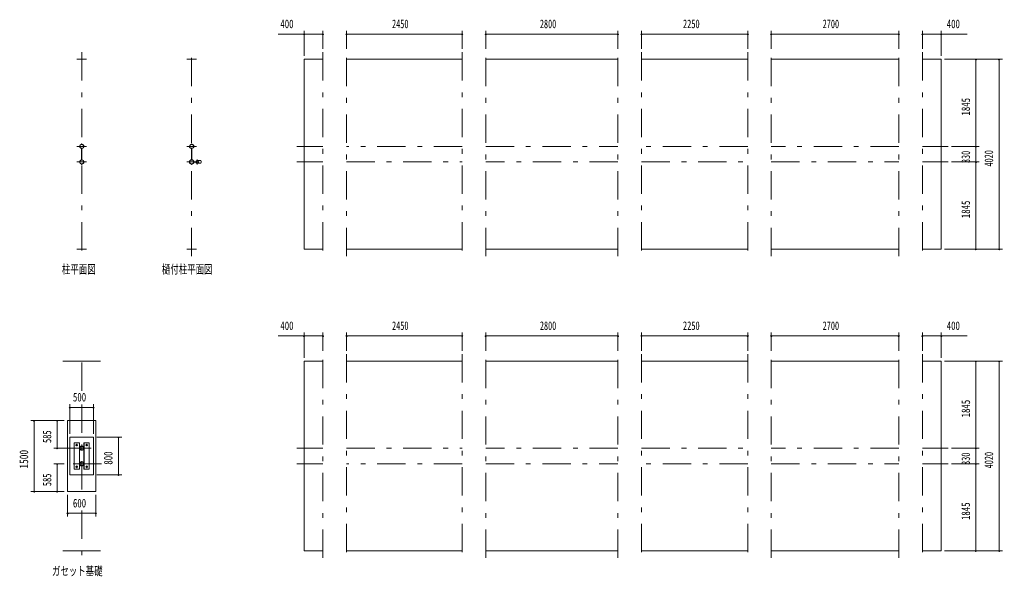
# Model space of a CAD drawing. Units: millimetres, scale not verified. Extents: x -31992 to 32005, y -14700 to 14700.
# Drawn here: x -31992 to -11171, y -11328 to 468 of the extents above; entities that cross this region are included whole.
import ezdxf
from ezdxf.enums import TextEntityAlignment as Align

# ---------------------------------------------------------------- set-up
doc = ezdxf.new("R2010")
doc.units = ezdxf.units.MM
doc.header["$LTSCALE"] = 50
doc.linetypes.add('USER3', pattern=[24, 12, -5, 2, -5])
for name, color, linetype, lineweight in [('0-2_1-07BOLD', 7, 'Continuous', 18), ('0-3_1-27CENTER', 3, 'USER3', 18), ('0-5_1-57DIM', 3, 'Continuous', 18)]:
    doc.layers.add(name, color=color, linetype=linetype, lineweight=lineweight)
doc.styles.add('ＭＳ ゴシック', font='')
doc.styles.get('ＭＳ ゴシック').set_extended_font_data('MS Gothic')

msp = doc.modelspace()

# ---------------------------------------------------------------- linework, layer by layer
at = {"layer": '0-2_1-07BOLD'}
for p, q in [((-30776.77, -372.46), (-30576.78, -372.46)), ((-28247.05, -372.46), (-28447.04, -372.46)), ((-25065.6, -372.46), (-22615.59, -372.46)), ((-22115.59, -372.46), (-19315.59, -372.46)), ((-18815.59, -372.46), (-16565.59, -372.46)), ((-16065.59, -372.46), (-13365.59, -372.46)), ((-30679.76, -2261.9), (-30679.76, -2503.01)), ((-30673.77, -2503.01), (-30673.77, -2261.9)), ((-28350.06, -2503.01), (-28350.06, -2261.9)), ((-28344.06, -2261.9), (-28344.06, -2503.01)), ((-28302.6, -2544.45), (-28256.39, -2544.45)), ((-28256.39, -2550.46), (-28302.6, -2550.46)), ((-28257.79, -2542.85), (-28301.13, -2542.85)), ((-28301.13, -2552.06), (-28257.79, -2552.06)), ((-28151.96, -2519.96), (-28219.54, -2519.96)), ((-28219.54, -2574.96), (-28151.96, -2574.96)), ((-30576.78, -4392.46), (-30776.77, -4392.46)), ((-28447.04, -4392.46), (-28247.05, -4392.46)), ((-22615.59, -4392.46), (-25065.6, -4392.46)), ((-19315.59, -4392.46), (-22115.59, -4392.46)), ((-16565.59, -4392.46), (-18815.59, -4392.46)), ((-13365.59, -4392.46), (-16065.59, -4392.46)), ((-30276.78, -6767.46), (-31076.78, -6767.46)), ((-25065.6, -6767.46), (-22615.59, -6767.46)), ((-22115.59, -6767.46), (-19315.59, -6767.46)), ((-18815.59, -6767.46), (-16565.59, -6767.46)), ((-16065.59, -6767.46), (-13365.59, -6767.46)), ((-12465.59, -6767.46), (-12865.59, -6767.46)), ((-30725.83, -8497.46), (-30725.83, -9057.46)), ((-30627.73, -9057.46), (-30627.73, -8497.46)), ((-30276.78, -10787.46), (-31076.78, -10787.46)), ((-22615.59, -10787.46), (-25065.6, -10787.46)), ((-19315.59, -10787.46), (-22115.59, -10787.46)), ((-16565.59, -10787.46), (-18815.59, -10787.46)), ((-13365.59, -10787.46), (-16065.59, -10787.46))]:
    msp.add_line(p, q, dxfattribs=at)
for points in [[(-25565.59, -4392.46), (-25965.59, -4392.46), (-25965.59, -372.46), (-25565.59, -372.46)], [(-12865.59, -372.46), (-12465.59, -372.46), (-12465.59, -4392.46), (-12865.59, -4392.46)], [(-30679.76, -2292.46), (-30681.37, -2292.46), (-30681.37, -2263.38)], [(-30672.16, -2263.38), (-30672.16, -2292.46), (-30673.77, -2292.46)], [(-28351.66, -2263.38), (-28351.66, -2292.46), (-28350.06, -2292.46)], [(-28344.06, -2292.46), (-28342.46, -2292.46), (-28342.46, -2263.38)], [(-30681.37, -2501.54), (-30681.37, -2472.46), (-30679.76, -2472.46)], [(-30673.77, -2472.46), (-30672.16, -2472.46), (-30672.16, -2501.54)], [(-28350.06, -2472.46), (-28351.66, -2472.46), (-28351.66, -2501.54)], [(-28342.46, -2501.54), (-28342.46, -2472.46), (-28344.06, -2472.46)], [(-25565.59, -10787.46), (-25965.59, -10787.46), (-25965.59, -6767.46), (-25565.59, -6767.46)], [(-12465.59, -6767.46), (-12465.59, -10787.46), (-12865.59, -10787.46)]]:
    msp.add_lwpolyline(points, dxfattribs=at)
for points in [[(-30976.78, -8027.45), (-30976.78, -9527.46), (-30376.78, -9527.46), (-30376.78, -8027.45)], [(-30926.78, -8377.46), (-30926.78, -9177.46), (-30426.78, -9177.46), (-30426.78, -8377.46)], [(-30833.33, -8497.46), (-30721.33, -8497.46), (-30721.33, -9057.46), (-30833.33, -9057.46)], [(-30632.23, -9057.46), (-30520.23, -9057.46), (-30520.23, -8497.46), (-30632.23, -8497.46)]]:
    msp.add_lwpolyline(points, close=True, dxfattribs=at)
for centre, radius in [((-30676.77, -2217.46), 44.55), ((-30676.77, -2217.46), 40.35), ((-30676.77, -2169.06), 2.25), ((-28347.05, -2217.46), 44.55), ((-28347.05, -2217.46), 40.35), ((-28347.05, -2169.06), 2.25), ((-30676.77, -2547.46), 44.55), ((-30676.77, -2547.46), 40.35), ((-30676.77, -2595.86), 2.25), ((-28347.05, -2547.46), 46.15), ((-28347.05, -2547.46), 44.55), ((-28347.05, -2547.46), 40.35), ((-28347.05, -2595.86), 2.25), ((-28229.05, -2547.46), 27.5), ((-28197.71, -2547.46), 2.25), ((-30783.28, -8547.46), 14.5), ((-30570.28, -8547.46), 14.5), ((-30676.78, -8612.46), 44.55), ((-30676.78, -8612.46), 40.35), ((-30676.78, -8942.45), 44.55), ((-30676.78, -8942.45), 40.35), ((-30783.28, -9007.46), 14.5), ((-30570.28, -9007.46), 14.5)]:
    msp.add_circle(centre, radius, dxfattribs=at)
for centre, radius, start, end in [((-30676.77, -2217.46), 46.15, 93.78961, 264.28209), ((-30676.77, -2169.06), 3.85, 322.09525, 270.00276), ((-30676.77, -2217.46), 46.15, 275.72758, 90.00154), ((-28347.05, -2217.46), 46.15, 89.99846, 264.27242), ((-28347.05, -2169.06), 3.85, 269.99724, 217.90475), ((-28347.05, -2217.46), 46.15, 275.71791, 86.21039), ((-30676.77, -2547.46), 46.15, 95.71837, 266.21085), ((-30676.77, -2595.86), 3.85, 90, 37.90752), ((-30676.77, -2547.46), 46.15, 269.99892, 84.27287), ((-28347.05, -2595.86), 3.85, 142.09248, 90), ((-28229.05, -2547.46), 29.1, 0, 170.90512), ((-28229.05, -2547.46), 29.1, 189.09599, 354.06984), ((-28246.46, -2547.46), 44.9, 19.58864, 37.76454), ((-28246.46, -2547.46), 44.9, 322.23546, 340.41136), ((-28197.71, -2547.46), 3.85, 180, 128.65778), ((-28187.45, -2547.46), 44.9, 322.23546, 37.76454)]:
    msp.add_arc(centre, radius, start, end, dxfattribs=at)
at = {"layer": '0-3_1-27CENTER'}
for p, q in [((-30676.77, -222.46), (-30676.77, -4542.46)), ((-28347.04, -4542.46), (-28347.04, -222.46)), ((-25565.59, -222.46), (-25565.59, -4542.46)), ((-25065.6, -4542.46), (-25065.6, -222.46)), ((-22615.59, -222.46), (-22615.59, -4542.46)), ((-22115.59, -4542.46), (-22115.59, -222.46)), ((-19315.59, -4542.46), (-19315.59, -222.46)), ((-18815.59, -222.46), (-18815.59, -4542.46)), ((-16565.59, -222.46), (-16565.59, -4542.46)), ((-16065.59, -4542.46), (-16065.59, -222.46)), ((-13365.59, -4542.46), (-13365.59, -222.46)), ((-12865.59, -222.46), (-12865.59, -4542.46)), ((-30776.77, -2217.46), (-30576.78, -2217.46)), ((-28447.04, -2217.46), (-28247.05, -2217.46)), ((-25565.59, -2217.46), (-26115.59, -2217.46)), ((-22615.59, -2217.46), (-25065.6, -2217.46)), ((-22115.59, -2217.46), (-19315.59, -2217.46)), ((-16565.59, -2217.46), (-18815.59, -2217.46)), ((-13365.59, -2217.46), (-16065.59, -2217.46)), ((-12315.59, -2217.46), (-12865.59, -2217.46)), ((-28229.05, -2492.46), (-28229.05, -2602.46)), ((-30576.78, -2547.46), (-30776.77, -2547.46)), ((-28247.05, -2547.46), (-28447.04, -2547.46)), ((-28279.53, -2558.22), (-28279.53, -2536.69)), ((-26115.59, -2547.46), (-25565.59, -2547.46)), ((-25065.6, -2547.46), (-22615.59, -2547.46)), ((-19315.59, -2547.46), (-22115.59, -2547.46)), ((-18815.59, -2547.46), (-16565.59, -2547.46)), ((-16065.59, -2547.46), (-13365.59, -2547.46)), ((-12865.59, -2547.46), (-12315.59, -2547.46)), ((-30676.78, -7398.87), (-30676.78, -6617.46)), ((-25565.59, -10937.46), (-25565.59, -6617.46)), ((-25065.6, -6617.46), (-25065.6, -10937.46)), ((-22615.59, -6617.46), (-22615.59, -10937.46)), ((-22115.59, -10937.46), (-22115.59, -6617.46)), ((-19315.59, -10937.46), (-19315.59, -6617.46)), ((-18815.59, -6617.46), (-18815.59, -10937.46)), ((-16565.59, -6617.46), (-16565.59, -10937.46)), ((-16065.59, -10937.46), (-16065.59, -6617.46)), ((-13365.59, -10937.46), (-13365.59, -6617.46)), ((-12865.59, -6617.46), (-12865.59, -10937.46)), ((-30676.78, -7687.46), (-30676.78, -9647.46)), ((-30783.28, -8522.46), (-30783.28, -8572.46)), ((-30570.28, -8572.46), (-30570.28, -8522.46)), ((-31076.78, -8612.46), (-30256.78, -8612.46)), ((-30758.28, -8547.46), (-30808.28, -8547.46)), ((-30595.28, -8547.46), (-30545.28, -8547.46)), ((-25565.59, -8612.46), (-26115.59, -8612.46)), ((-25065.6, -8612.46), (-22615.59, -8612.46)), ((-19315.59, -8612.46), (-22115.59, -8612.46)), ((-18815.59, -8612.46), (-16565.59, -8612.46)), ((-13365.59, -8612.46), (-16065.59, -8612.46)), ((-12315.59, -8612.46), (-12865.59, -8612.46)), ((-30256.78, -8942.45), (-31076.78, -8942.45)), ((-26115.59, -8942.46), (-25565.59, -8942.46)), ((-22615.59, -8942.46), (-25065.6, -8942.46)), ((-22115.59, -8942.46), (-19315.59, -8942.46)), ((-16565.59, -8942.46), (-18815.59, -8942.46)), ((-16065.59, -8942.46), (-13365.59, -8942.46)), ((-12865.59, -8942.46), (-12315.59, -8942.46)), ((-30758.28, -9007.46), (-30808.28, -9007.46)), ((-30783.28, -9032.46), (-30783.28, -8982.45)), ((-30545.28, -9007.46), (-30595.28, -9007.46)), ((-30570.28, -8982.45), (-30570.28, -9032.46)), ((-30676.78, -9932.27), (-30676.78, -10937.46))]:
    msp.add_line(p, q, dxfattribs=at)
at = {"layer": '0-5_1-57DIM'}
for p, q in [((-25965.59, 232.54), (-25965.59, -302.46)), ((-25565.59, 232.54), (-25565.59, -152.46)), ((-25065.6, -152.46), (-25065.6, 232.54)), ((-22615.59, 232.54), (-22615.59, -152.46)), ((-22115.59, -152.46), (-22115.59, 232.54)), ((-19315.59, -152.46), (-19315.59, 232.54)), ((-18815.59, 232.54), (-18815.59, -152.46)), ((-16565.59, 232.54), (-16565.59, -152.46)), ((-16065.59, -152.46), (-16065.59, 232.54)), ((-13365.59, -152.46), (-13365.59, 232.54)), ((-12865.59, 232.54), (-12865.59, -152.46)), ((-12465.59, 232.54), (-12465.59, -302.46)), ((-26515.09, 162.54), (-25965.59, 162.54)), ((-25951.59, 162.54), (-25979.59, 162.54)), ((-25965.59, 162.54), (-25565.59, 162.54)), ((-25551.59, 162.54), (-25579.59, 162.54)), ((-25051.6, 162.54), (-25079.6, 162.54)), ((-25065.6, 162.54), (-22615.59, 162.54)), ((-22601.59, 162.54), (-22629.59, 162.54)), ((-22101.59, 162.54), (-22129.59, 162.54)), ((-22115.59, 162.54), (-19315.59, 162.54)), ((-19301.59, 162.54), (-19329.59, 162.54)), ((-18801.59, 162.54), (-18829.59, 162.54)), ((-18815.59, 162.54), (-16565.59, 162.54)), ((-16551.59, 162.54), (-16579.59, 162.54)), ((-16051.59, 162.54), (-16079.59, 162.54)), ((-16065.59, 162.54), (-13365.59, 162.54)), ((-13351.59, 162.54), (-13379.59, 162.54)), ((-12851.59, 162.54), (-12879.59, 162.54)), ((-12865.59, 162.54), (-12465.59, 162.54)), ((-12451.59, 162.54), (-12479.59, 162.54)), ((-11916.09, 162.54), (-12465.59, 162.54)), ((-12395.59, -372.46), (-11170.59, -372.46)), ((-11716.59, -372.46), (-11744.59, -372.46)), ((-11730.59, -372.46), (-11730.59, -2217.46)), ((-11226.59, -372.46), (-11254.59, -372.46)), ((-11240.59, -372.46), (-11240.59, -4392.46)), ((-11660.59, -2217.46), (-12245.59, -2217.46)), ((-11716.59, -2217.46), (-11744.59, -2217.46)), ((-11730.59, -2217.46), (-11730.59, -2547.46)), ((-12245.59, -2547.46), (-11660.59, -2547.46)), ((-11716.59, -2547.46), (-11744.59, -2547.46)), ((-11730.59, -2547.46), (-11730.59, -4392.46)), ((-12395.59, -4392.46), (-11170.59, -4392.46)), ((-11716.59, -4392.46), (-11744.59, -4392.46)), ((-11226.59, -4392.46), (-11254.59, -4392.46)), ((-25965.59, -6232.46), (-26515.09, -6232.46)), ((-25951.59, -6232.46), (-25979.59, -6232.46)), ((-25965.59, -6162.46), (-25965.59, -6697.46)), ((-25965.59, -6232.46), (-25565.59, -6232.46)), ((-25551.59, -6232.46), (-25579.59, -6232.46)), ((-25565.59, -6547.46), (-25565.59, -6162.46)), ((-25051.6, -6232.46), (-25079.6, -6232.46)), ((-25065.6, -6162.46), (-25065.6, -6547.46)), ((-25065.6, -6232.46), (-22615.59, -6232.46)), ((-22601.59, -6232.46), (-22629.59, -6232.46)), ((-22615.59, -6162.46), (-22615.59, -6547.46)), ((-22101.59, -6232.46), (-22129.59, -6232.46)), ((-22115.59, -6547.46), (-22115.59, -6162.46)), ((-22115.59, -6232.46), (-19315.59, -6232.46)), ((-19301.59, -6232.46), (-19329.59, -6232.46)), ((-19315.59, -6547.46), (-19315.59, -6162.46)), ((-18801.59, -6232.46), (-18829.59, -6232.46)), ((-18815.59, -6162.46), (-18815.59, -6547.46)), ((-18815.59, -6232.46), (-16565.59, -6232.46)), ((-16551.59, -6232.46), (-16579.59, -6232.46)), ((-16565.59, -6162.46), (-16565.59, -6547.46)), ((-16051.59, -6232.46), (-16079.59, -6232.46)), ((-16065.59, -6547.46), (-16065.59, -6162.46)), ((-16065.59, -6232.46), (-13365.59, -6232.46)), ((-13351.59, -6232.46), (-13379.59, -6232.46)), ((-13365.59, -6547.46), (-13365.59, -6162.46)), ((-12851.59, -6232.46), (-12879.59, -6232.46)), ((-12865.59, -6162.46), (-12865.59, -6547.46)), ((-12865.59, -6232.46), (-12465.59, -6232.46)), ((-12451.59, -6232.46), (-12479.59, -6232.46)), ((-12465.59, -6697.46), (-12465.59, -6162.46)), ((-12465.59, -6232.46), (-11916.09, -6232.46)), ((-11170.59, -6767.46), (-12395.59, -6767.46)), ((-11716.59, -6767.46), (-11744.59, -6767.46)), ((-11730.59, -6767.46), (-11730.59, -8612.46)), ((-11226.59, -6767.46), (-11254.59, -6767.46)), ((-11240.59, -6767.46), (-11240.59, -10787.46)), ((-30926.78, -8307.46), (-30926.78, -7677.45)), ((-30426.78, -8307.46), (-30426.78, -7677.45)), ((-30912.78, -7747.45), (-30940.78, -7747.45)), ((-30926.78, -7747.45), (-30426.78, -7747.45)), ((-30412.78, -7747.45), (-30440.78, -7747.45)), ((-31756.78, -8027.45), (-31046.78, -8027.45)), ((-31672.78, -8027.45), (-31700.78, -8027.45)), ((-31686.78, -8027.45), (-31686.78, -9527.46)), ((-31182.78, -8027.45), (-31210.78, -8027.45)), ((-31196.78, -8027.45), (-31196.78, -8612.46)), ((-30356.78, -8377.46), (-29829.85, -8377.46)), ((-29885.85, -8377.46), (-29913.85, -8377.46)), ((-29899.85, -8377.46), (-29899.85, -9177.46)), ((-31266.78, -8612.46), (-31046.78, -8612.46)), ((-31182.78, -8612.46), (-31210.78, -8612.46)), ((-11660.59, -8612.46), (-12245.59, -8612.46)), ((-11716.59, -8612.46), (-11744.59, -8612.46)), ((-11730.59, -8612.46), (-11730.59, -8942.46)), ((-31046.78, -8942.45), (-31266.78, -8942.45)), ((-31182.78, -8942.45), (-31210.78, -8942.45)), ((-31196.78, -8942.45), (-31196.78, -9527.46)), ((-12245.59, -8942.46), (-11660.59, -8942.46)), ((-11716.59, -8942.46), (-11744.59, -8942.46)), ((-11730.59, -8942.46), (-11730.59, -10787.46)), ((-29829.85, -9177.46), (-30356.78, -9177.46)), ((-29885.85, -9177.46), (-29913.85, -9177.46)), ((-31046.78, -9527.46), (-31756.78, -9527.46)), ((-31672.78, -9527.46), (-31700.78, -9527.46)), ((-31182.78, -9527.46), (-31210.78, -9527.46)), ((-30976.78, -10062.27), (-30976.78, -9597.46)), ((-30376.78, -9597.46), (-30376.78, -10062.27)), ((-30962.78, -9992.27), (-30990.78, -9992.27)), ((-30976.78, -9992.27), (-30376.78, -9992.27)), ((-30362.78, -9992.27), (-30390.78, -9992.27)), ((-12395.59, -10787.46), (-11170.59, -10787.46)), ((-11716.59, -10787.46), (-11744.59, -10787.46)), ((-11226.59, -10787.46), (-11254.59, -10787.46))]:
    msp.add_line(p, q, dxfattribs=at)
for centre in [(-25965.59, 162.54), (-25565.59, 162.54), (-25065.6, 162.54), (-22615.59, 162.54), (-22115.59, 162.54), (-19315.59, 162.54), (-18815.59, 162.54), (-16565.59, 162.54), (-16065.59, 162.54), (-13365.59, 162.54), (-12865.59, 162.54), (-12465.59, 162.54), (-11730.59, -372.46), (-11240.59, -372.46), (-11730.59, -2217.46), (-11730.59, -2547.46), (-11730.59, -4392.46), (-11240.59, -4392.46), (-25965.59, -6232.46), (-25565.59, -6232.46), (-25065.6, -6232.46), (-22615.59, -6232.46), (-22115.59, -6232.46), (-19315.59, -6232.46), (-18815.59, -6232.46), (-16565.59, -6232.46), (-16065.59, -6232.46), (-13365.59, -6232.46), (-12865.59, -6232.46), (-12465.59, -6232.46), (-11730.59, -6767.46), (-11240.59, -6767.46), (-30926.78, -7747.45), (-30426.78, -7747.45), (-31686.78, -8027.45), (-31196.78, -8027.45), (-29899.85, -8377.46), (-31196.78, -8612.46), (-11730.59, -8612.46), (-31196.78, -8942.45), (-11730.59, -8942.46), (-29899.85, -9177.46), (-31686.78, -9527.46), (-31196.78, -9527.46), (-30976.78, -9992.27), (-30376.78, -9992.27), (-11730.59, -10787.46), (-11240.59, -10787.46)]:
    msp.add_arc(centre, 14, 180, 0, dxfattribs=at)

# ---------------------------------------------------------------- texts
at = {"layer": '0-5_1-57DIM', "color": 7, "style": 'ＭＳ ゴシック'}
for s, width, p in [('400', 0.75, (-26468.02, 232.54)), ('2450', 0.7, (-24101.01, 232.54)), ('2800', 0.7, (-20969.37, 232.54)), ('2250', 0.65, (-17937.95, 232.54)), ('2700', 0.7, (-14976.83, 232.54)), ('400', 0.75, (-12348.52, 232.54)), ('柱平面図', 0.7, (-31096.78, -4967.59)), ('樋付柱平面図', 0.7, (-28977.04, -4967.59)), ('400', 0.75, (-26468.02, -6162.46)), ('2450', 0.7, (-24101.01, -6162.46)), ('2800', 0.7, (-20969.37, -6162.46)), ('2250', 0.65, (-17937.95, -6162.46)), ('2700', 0.7, (-14976.83, -6162.46)), ('400', 0.75, (-12348.52, -6162.46)), ('500', 0.75, (-30862.2, -7677.45)), ('600', 0.75, (-30862.78, -9922.27)), ('ガセット基礎', 0.7, (-31306.78, -11362.59))]:
    msp.add_text(s, height=182.3, dxfattribs=dict(at, width=width)).set_placement(p, align=Align.BOTTOM_LEFT)
for s, width, p in [('1845', 0.75, (-11800.59, -1564.08)), ('330', 0.7, (-11800.59, -2571.21)), ('4020', 0.7, (-11310.59, -2644.11)), ('1845', 0.75, (-11800.59, -3739.07)), ('1845', 0.75, (-11800.59, -7959.08)), ('585', 0.65, (-31266.78, -8501.81)), ('1500', 0.8, (-31756.78, -9044.83)), ('800', 0.75, (-29969.85, -8961.43)), ('330', 0.7, (-11800.59, -8966.22)), ('4020', 0.7, (-11310.59, -9039.12)), ('585', 0.65, (-31266.78, -9416.81)), ('1845', 0.75, (-11800.59, -10134.08))]:
    msp.add_text(s, height=182.3, rotation=90, dxfattribs=dict(at, width=width)).set_placement(p, align=Align.BOTTOM_LEFT)

doc.saveas('drawing.dxf')
